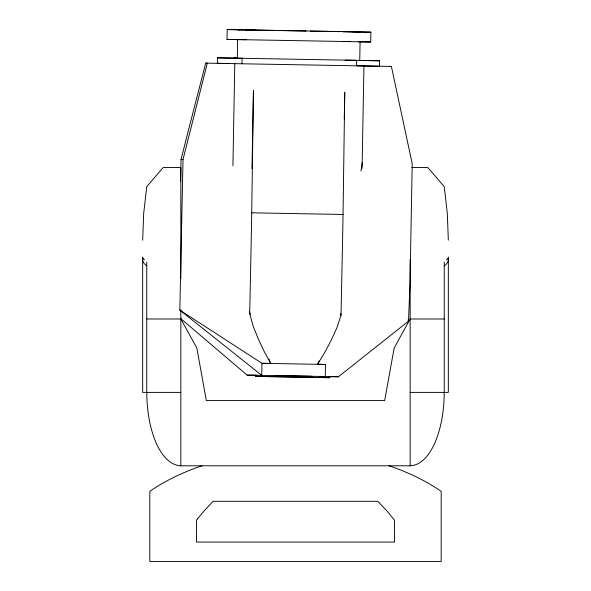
<?xml version="1.0" encoding="UTF-8"?>
<svg xmlns="http://www.w3.org/2000/svg" width="591" height="591" viewBox="0 0 591 591"><rect width="100%" height="100%" fill="white"/><g stroke="black" fill="none" stroke-linecap="round" stroke-linejoin="round"><path stroke-width="0.89" d="M142.667 240.19L143.694 213.285L146.76 186.667L163.16 167.556L180.839 167.556L180.839 278.612M180.558 181.016L181.045 159.563A147.89 2.135 -75.8 0 1 187.554 133.699L205.72 63.134L207.33 63.097L183.018 159.511L179.827 310.112L261.953 363.302L270.722 363.443L264.014 351.113L258.201 338.709L253.199 326.247L249.683 313.747L251.02 250.843A293.764 4.403 -89 0 0 251.722 212.812L253.436 90.556L252.017 168.598M319.472 376.408L325.272 376.519L325.478 364.455L317.574 364.292L324.902 352.214L331.315 340.039L336.907 327.769L341.007 315.402L342.337 252.497A293.764 4.403 -89 0 0 343.046 214.467L344.752 92.218L344.272 118.843M345.1 60.134L379.57 60.792L379.474 66.266L356.572 65.808L356.668 60.334L217.481 57.844L217.377 63.318L228.828 63.503M237.841 39.627L227.01 39.405L227.195 29.55L350.589 31.759M232.935 165.879L234.79 63.592M237.316 57.925L237.648 39.597L246.292 39.73M241.955 63.732L242.051 58.258M180.617 318.505L247.119 375.108L261.732 375.344L261.953 363.302L325.478 364.455M359.749 60.149L360.082 41.821L358.227 41.776M362.084 168.228L363.938 65.941M360.562 41.85L370.712 42.013L370.889 32.158L342.957 31.626M444.24 262.049L444.24 392.394C444.077 410.088 441.514 428.047 434.259 444.306C429.568 454.051 422.077 465.22 410.161 465.804L180.839 465.804C168.923 465.22 161.432 454.051 156.741 444.306C149.486 428.047 146.923 410.088 146.76 392.394L146.76 262.049M361.012 170.991L362.18 162.769M329.305 376.622L338.436 376.77L408.499 321.179L410.014 283.939L412.2 163.67L391.405 66.436L205.72 63.134M317.574 364.292L319.088 360.968M201.982 465.804C183.572 471.958 165.857 480.35 149.811 491.306L149.811 561.45L441.189 561.45L441.189 491.306C425.143 480.35 407.428 471.958 389.018 465.804M389.801 66.48L391.405 66.436M181.045 159.563L183.018 159.511M411.927 167.556L427.84 167.556L444.24 186.66L447.306 213.285L448.333 240.19M146.76 318.992L180.839 318.992L196.818 347.959L206.34 400.58L384.66 400.58L394.182 347.959L410.161 318.992L444.24 318.992M145.512 392.394L142.667 392.394L142.667 257.151A201.258 19.843 0 0 0 144.492 259.818M146.76 392.394L180.839 392.394M410.161 392.394L444.24 392.394M445.488 392.394L448.333 392.394L448.333 257.151A201.258 19.843 0 0 1 446.508 259.818M370.889 32.158L342.595 31.67M227.01 39.405L350.411 41.614M379.57 60.792L368.961 60.622M255.571 375.263L256.982 375.278M246.477 29.882L237.826 29.742L239.68 29.786M351.608 31.825L360.259 31.966L358.405 31.921M242.775 58.287L233.608 58.14L237.36 58.221M359.306 60.437L363.443 60.496L361.478 60.452M266.216 376.541L261.843 376.467L262.781 376.489M319.303 377.523L323.669 377.59L322.738 377.568M247.496 29.949L274.084 30.437M277.622 30.51L306.086 31.02M310.415 31.109L339.869 31.626M359.372 60.452L366.376 60.578M251.722 212.812L343.046 214.467M260.83 375.344L338.436 376.77M274.645 375.588L311.849 376.26M319.45 377.501L255.556 376.356L270.582 376.644M266.068 376.563L329.963 377.708L314.937 377.42M243.056 29.853L227.195 29.55M244.91 29.905L255.127 30.082M342.78 41.481L370.712 42.013M235.868 58.213L217.481 57.844M247.119 375.108L255.903 375.285M328.855 376.585L329.985 376.615M179.827 310.112L261.732 375.344M250.414 314.272L249.365 311.73L249.683 313.747M268.971 359.202L270.722 363.443M340.682 313.57L341.007 315.402M410.161 259.508L410.161 465.804M180.839 309.714L180.839 465.804M408.396 321.474A82.991 1.241 -89 0 1 408.174 319.753M146.76 265.876A203.888 30.725 0 0 1 142.667 259.752M448.333 259.745A203.888 30.725 0 0 1 444.24 265.876M197.497 518.891L196.448 520.302L196.448 542.073L394.552 542.073L394.552 520.302L387.068 511.06L377.826 501.294L213.174 501.294L203.932 511.06L197.497 518.891"/></g></svg>
